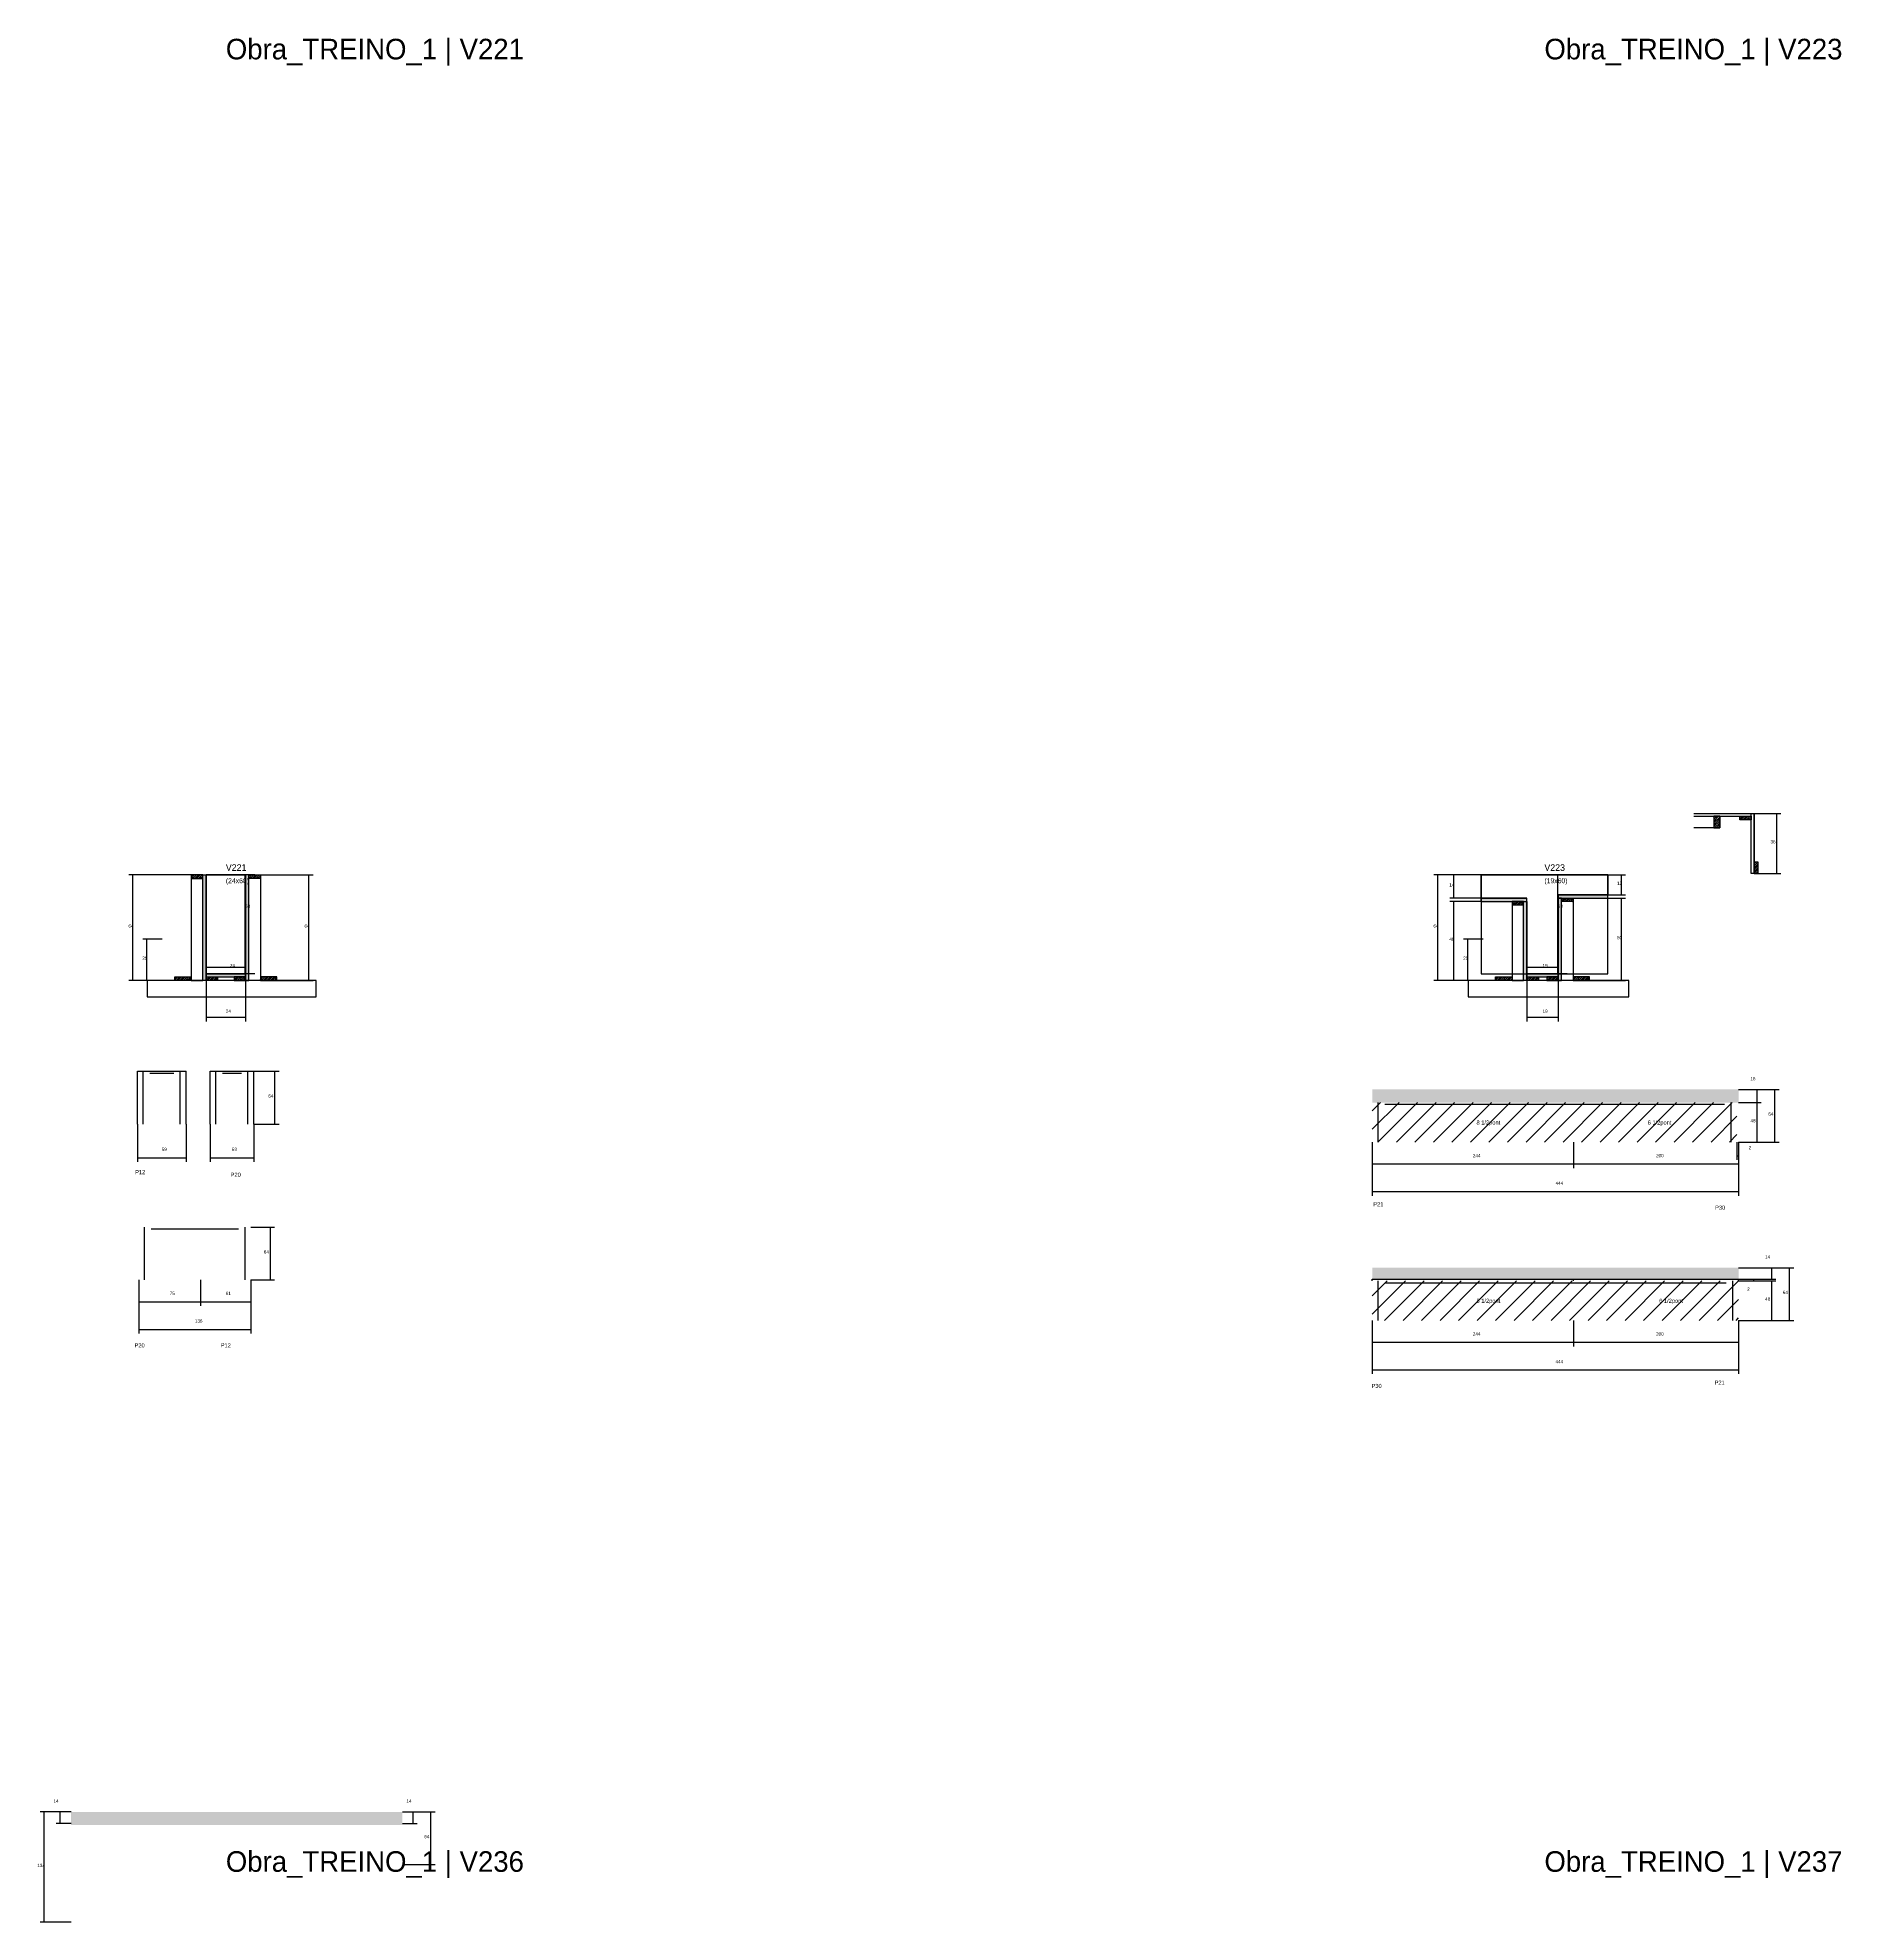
# Model space of a CAD drawing. Header units: metres. Extents: x -2848 to 22762, y -45195 to 1016.
# Drawn here: x 7772 to 9960, y -16671 to -14384 of the extents above; entities that cross this region are included whole.
import ezdxf

# ---------------------------------------------------------------- set-up
doc = ezdxf.new("R2010")
doc.units = ezdxf.units.M
for name, color, linetype in [('CONCRETO', 251, 'Continuous'), ('COTA', 4, 'Continuous'), ('Cota Seção (2x)', 4, 'Continuous'), ('Hachura', 253, 'Continuous'), ('LABEL_ID', 3, 'Continuous'), ('Madeira', 126, 'Continuous'), ('NOMENCLATURA', 7, 'Continuous'), ('Painéis', 200, 'Continuous'), ('REAPROVEITAMENTO', 251, 'Continuous'), ('SARR_2.2x7', 40, 'Continuous'), ('Texto Seção', 7, 'Continuous')]:
    doc.layers.add(name, color=color, linetype=linetype)

msp = doc.modelspace()

# ---------------------------------------------------------------- hatches: boundary and pattern name
at = {"layer": 'COTA'}
h = msp.add_hatch(dxfattribs=at)
h.set_pattern_fill('AR-CONC', scale=0.03)
h.paths.add_polyline_path([(9835.7, -15660.2), (9835.7, -15676.2), (9835.7, -15676.2), (9391.2, -15676.2), (9391.2, -15676.2), (9391.2, -15660.2), (9391.2, -15660.2), (9835.7, -15660.2)])
h = msp.add_hatch(dxfattribs=at)
h.set_pattern_fill('AR-CONC', scale=0.03)
h.paths.add_polyline_path([(9835.7, -15890.7), (9835.7, -15876.7), (9835.7, -15876.7), (9391.2, -15876.7), (9391.2, -15876.7), (9391.2, -15890.7), (9391.2, -15890.7), (9835.7, -15890.7)])
h = msp.add_hatch(dxfattribs=at)
h.set_pattern_fill('AR-CONC', scale=0.03)
h.paths.add_polyline_path([(7812.2, -16553.3), (7812.2, -16537.3), (7812.2, -16537.3), (8214.2, -16537.3), (8214.2, -16537.3), (8214.2, -16553.3), (8214.2, -16553.3), (7812.2, -16553.3)])
at = {"layer": 'Hachura'}
h = msp.add_hatch(dxfattribs=at)
h.set_pattern_fill('ANSI31', scale=0.5)
h.paths.add_polyline_path([(9812.7, -15328.8), (9805.7, -15328.8), (9805.7, -15342.8), (9812.7, -15342.8)])
h = msp.add_hatch(dxfattribs=at)
h.set_pattern_fill('ANSI31', scale=0.5)
h.paths.add_polyline_path([(9837, -15328.8), (9837, -15333.2), (9837, -15333.2), (9851, -15333.2), (9851, -15333.2), (9851, -15328.8), (9851, -15328.8), (9837, -15328.8)])
h = msp.add_hatch(dxfattribs=at)
h.set_pattern_fill('ANSI31', scale=0.5)
h.paths.add_polyline_path([(9854.6, -15398.2), (9859, -15398.2), (9859, -15398.2), (9859, -15384.2), (9859, -15384.2), (9854.6, -15384.2), (9854.6, -15384.2), (9854.6, -15398.2)])
h = msp.add_hatch(dxfattribs=at)
h.set_pattern_fill('ANSI31', scale=0.5)
h.paths.add_polyline_path([(7972, -15404.4), (7972, -15400), (7972, -15400), (7958, -15400), (7958, -15400), (7958, -15404.4), (7958, -15404.4), (7972, -15404.4)])
h = msp.add_hatch(color=8, dxfattribs=at)
h.dxf.hatch_style = 1
h.paths.add_polyline_path([(7972, -15400), (7976, -15400), (7976, -15400), (7976, -15528), (7976, -15528), (7972, -15528), (7972, -15528), (7972, -15400)])
h = msp.add_hatch(color=8, dxfattribs=at)
h.dxf.hatch_style = 1
h.paths.add_polyline_path([(8028, -15400), (8024, -15400), (8024, -15400), (8024, -15528), (8024, -15528), (8028, -15528), (8028, -15528), (8028, -15400)])
h = msp.add_hatch(dxfattribs=at)
h.set_pattern_fill('ANSI31', scale=0.5)
h.paths.add_polyline_path([(8028, -15404.4), (8028, -15400), (8028, -15400), (8042, -15400), (8042, -15400), (8042, -15404.4), (8042, -15404.4), (8028, -15404.4)])
h = msp.add_hatch(color=8, dxfattribs=at)
h.dxf.hatch_style = 1
h.paths.add_polyline_path([(9578.8, -15432), (9578.8, -15428), (9578.8, -15428), (9523.2, -15428), (9523.2, -15428), (9523.2, -15432), (9523.2, -15432), (9578.8, -15432)])
h = msp.add_hatch(dxfattribs=at)
h.set_pattern_fill('ANSI31', scale=0.5)
h.paths.add_polyline_path([(9574.8, -15436.4), (9574.8, -15432), (9574.8, -15432), (9560.8, -15432), (9560.8, -15432), (9560.8, -15436.4), (9560.8, -15436.4), (9574.8, -15436.4)])
h = msp.add_hatch(color=8, dxfattribs=at)
h.dxf.hatch_style = 1
h.paths.add_polyline_path([(9574.8, -15428), (9578.8, -15428), (9578.8, -15428), (9578.8, -15528), (9578.8, -15528), (9574.8, -15528), (9574.8, -15528), (9574.8, -15428)])
h = msp.add_hatch(color=8, dxfattribs=at)
h.dxf.hatch_style = 1
h.paths.add_polyline_path([(9676.8, -15428), (9676.8, -15424), (9676.8, -15424), (9616.8, -15424), (9616.8, -15424), (9616.8, -15428), (9616.8, -15428), (9676.8, -15428)])
h = msp.add_hatch(color=8, dxfattribs=at)
h.dxf.hatch_style = 1
h.paths.add_polyline_path([(9620.8, -15428), (9616.8, -15428), (9616.8, -15428), (9616.8, -15528), (9616.8, -15528), (9620.8, -15528), (9620.8, -15528), (9620.8, -15428)])
h = msp.add_hatch(dxfattribs=at)
h.set_pattern_fill('ANSI31', scale=0.5)
h.paths.add_polyline_path([(9620.8, -15432.4), (9620.8, -15428), (9620.8, -15428), (9634.8, -15428), (9634.8, -15428), (9634.8, -15432.4), (9634.8, -15432.4), (9620.8, -15432.4)])
h = msp.add_hatch(dxfattribs=at)
h.set_pattern_fill('ANSI31', scale=0.5)
h.paths.add_polyline_path([(7938, -15528), (7938, -15523.6), (7938, -15523.6), (7958, -15523.6), (7958, -15523.6), (7958, -15528), (7958, -15528), (7938, -15528)])
h = msp.add_hatch(color=8, dxfattribs=at)
h.dxf.hatch_style = 1
h.paths.add_polyline_path([(8024, -15523.6), (8024, -15520), (8024, -15520), (7976, -15520), (7976, -15520), (7976, -15523.6), (7976, -15523.6), (8024, -15523.6)])
h = msp.add_hatch(dxfattribs=at)
h.set_pattern_fill('ANSI31', scale=0.5)
h.paths.add_polyline_path([(7976, -15528), (7976, -15523.6), (7976, -15523.6), (7990, -15523.6), (7990, -15523.6), (7990, -15528), (7990, -15528), (7976, -15528)])
h = msp.add_hatch(dxfattribs=at)
h.set_pattern_fill('ANSI31', scale=0.5)
h.paths.add_polyline_path([(8024, -15528), (8024, -15523.6), (8024, -15523.6), (8010, -15523.6), (8010, -15523.6), (8010, -15528), (8010, -15528), (8024, -15528)])
h = msp.add_hatch(dxfattribs=at)
h.set_pattern_fill('ANSI31', scale=0.5)
h.paths.add_polyline_path([(8062, -15528), (8062, -15523.6), (8062, -15523.6), (8042, -15523.6), (8042, -15523.6), (8042, -15528), (8042, -15528), (8062, -15528)])
h = msp.add_hatch(dxfattribs=at)
h.set_pattern_fill('ANSI31', scale=0.5)
h.paths.add_polyline_path([(9540.8, -15528), (9540.8, -15523.6), (9540.8, -15523.6), (9560.8, -15523.6), (9560.8, -15523.6), (9560.8, -15528), (9560.8, -15528), (9540.8, -15528)])
h = msp.add_hatch(color=8, dxfattribs=at)
h.dxf.hatch_style = 1
h.paths.add_polyline_path([(9616.8, -15523.6), (9616.8, -15520), (9616.8, -15520), (9578.8, -15520), (9578.8, -15520), (9578.8, -15523.6), (9578.8, -15523.6), (9616.8, -15523.6)])
h = msp.add_hatch(dxfattribs=at)
h.set_pattern_fill('ANSI31', scale=0.5)
h.paths.add_polyline_path([(9578.8, -15528), (9578.8, -15523.6), (9578.8, -15523.6), (9592.8, -15523.6), (9592.8, -15523.6), (9592.8, -15528), (9592.8, -15528), (9578.8, -15528)])
h = msp.add_hatch(dxfattribs=at)
h.set_pattern_fill('ANSI31', scale=0.5)
h.paths.add_polyline_path([(9616.8, -15528), (9616.8, -15523.6), (9616.8, -15523.6), (9602.8, -15523.6), (9602.8, -15523.6), (9602.8, -15528), (9602.8, -15528), (9616.8, -15528)])
h = msp.add_hatch(dxfattribs=at)
h.set_pattern_fill('ANSI31', scale=0.5)
h.paths.add_polyline_path([(9654.8, -15528), (9654.8, -15523.6), (9654.8, -15523.6), (9634.8, -15523.6), (9634.8, -15523.6), (9634.8, -15528), (9634.8, -15528), (9654.8, -15528)])
at = {"layer": 'REAPROVEITAMENTO'}
h = msp.add_hatch(dxfattribs=at)
h.set_pattern_fill('ANSI31', scale=5)
h.paths.add_polyline_path([(9391.2, -15724.2), (9833.7, -15724.2), (9833.7, -15724.2), (9833.7, -15676.2), (9833.7, -15676.2), (9391.2, -15676.2), (9391.2, -15676.2), (9391.2, -15724.2)])
h = msp.add_hatch(dxfattribs=at)
h.set_pattern_fill('ANSI31', scale=5)
h.paths.add_polyline_path([(9391.2, -15940.7), (9835.7, -15940.7), (9835.7, -15940.7), (9835.7, -15892.7), (9835.7, -15892.7), (9391.2, -15892.7), (9391.2, -15892.7), (9391.2, -15940.7)])

# ---------------------------------------------------------------- linework, layer by layer
at = {"layer": 'CONCRETO'}
for points in [[(7976, -15400), (7976, -15400), (8024, -15400), (8024, -15428), (8024, -15428), (8024, -15520), (7976, -15520), (7976, -15400)], [(7976, -15520), (8024, -15520), (8024, -15400), (7976, -15400)], [(9523.2, -15428), (9523.2, -15400), (9676.8, -15400), (9676.8, -15424), (9616.8, -15424), (9616.8, -15520), (9578.8, -15520), (9578.8, -15428)], [(9523.2, -15520), (9676.8, -15520), (9676.8, -15400), (9523.2, -15400)]]:
    msp.add_lwpolyline(points, close=True, dxfattribs=at)
at = {"layer": 'COTA'}
for p, q in [((9854.6, -15325.2), (9886.9, -15325.2)), ((9881.9, -15398.2), (9881.9, -15325.2)), ((7958, -15400), (7882.3, -15400)), ((7887.3, -15528), (7887.3, -15400)), ((8042, -15400), (8105.9, -15400)), ((8100.9, -15528), (8100.9, -15400)), ((9523.2, -15400), (9465.8, -15400)), ((9470.8, -15528), (9470.8, -15400)), ((9523.2, -15400), (9485.1, -15400)), ((9490.1, -15428), (9490.1, -15400)), ((9676.8, -15400), (9698.6, -15400)), ((9693.6, -15424), (9693.6, -15400)), ((9854.6, -15398.2), (9886.9, -15398.2)), ((9523.2, -15428), (9485.1, -15428)), ((9523.2, -15432), (9485.1, -15432)), ((9490.1, -15528), (9490.1, -15432)), ((9676.8, -15424), (9698.6, -15424)), ((9676.8, -15428), (9698.6, -15428)), ((9693.6, -15528), (9693.6, -15428)), ((7922.7, -15478.1), (7899.1, -15478.1)), ((7904.1, -15528), (7904.1, -15478.1)), ((9525.5, -15478.1), (9501.9, -15478.1)), ((9506.9, -15528), (9506.9, -15478.1)), ((7942.4, -15528), (7882.3, -15528)), ((7922.7, -15528), (7899.1, -15528)), ((7976, -15528), (7976, -15577.8)), ((8024, -15528), (8024, -15577.8)), ((8057.6, -15528), (8105.9, -15528)), ((9545.2, -15528), (9465.8, -15528)), ((9545.2, -15528), (9485.1, -15528)), ((9525.5, -15528), (9501.9, -15528)), ((9578.8, -15528), (9578.8, -15577.8)), ((9616.8, -15528), (9616.8, -15577.8)), ((9650.4, -15528), (9698.6, -15528)), ((7976, -15572.8), (8024, -15572.8)), ((9578.8, -15572.8), (9616.8, -15572.8)), ((9835.7, -15660.2), (9863.1, -15660.2)), ((9835.7, -15660.2), (9884.8, -15660.2)), ((9858.1, -15676.2), (9858.1, -15660.2)), ((9879.8, -15724.2), (9879.8, -15660.2)), ((9835.7, -15676.2), (9863.1, -15676.2)), ((9835.7, -15676.2), (9863.1, -15676.2)), ((9858.1, -15724.2), (9858.1, -15676.2)), ((7892.7, -15702.3), (7892.7, -15748.3)), ((7951.7, -15702.3), (7951.7, -15748.3)), ((7980.8, -15702.3), (7980.8, -15748.3)), ((8033.8, -15702.3), (8033.8, -15748.3)), ((9391.2, -15724.2), (9391.2, -15755.8)), ((9391.2, -15724.2), (9391.2, -15789.3)), ((9635.2, -15724.2), (9635.2, -15755.8)), ((9635.2, -15724.2), (9635.2, -15755.8)), ((9833.7, -15724.2), (9833.7, -15745.9)), ((9835.7, -15724.2), (9835.7, -15755.8)), ((9835.7, -15724.2), (9835.7, -15789.3)), ((9835.7, -15724.2), (9863.1, -15724.2)), ((9835.7, -15724.2), (9884.8, -15724.2)), ((9835.7, -15724.2), (9835.7, -15745.9)), ((7892.7, -15743.3), (7951.7, -15743.3)), ((7980.8, -15743.3), (8033.8, -15743.3)), ((9391.2, -15750.8), (9635.2, -15750.8)), ((9635.2, -15750.8), (9835.7, -15750.8)), ((9833.7, -15740.9), (9835.7, -15740.9)), ((9391.2, -15784.3), (9835.7, -15784.3)), ((7894.4, -15891.5), (7894.4, -15956.6)), ((8030.4, -15891.5), (8030.4, -15956.6)), ((9835.7, -15876.7), (9880.9, -15876.7)), ((9835.7, -15876.7), (9902.5, -15876.7)), ((9835.7, -15890.7), (9880.9, -15890.7)), ((9835.7, -15892.7), (9880.9, -15892.7)), ((9875.9, -15890.7), (9875.9, -15876.7)), ((9875.9, -15940.7), (9875.9, -15892.7)), ((9897.5, -15940.7), (9897.5, -15876.7)), ((9391.2, -15940.7), (9391.2, -15972.2)), ((9391.2, -15940.7), (9391.2, -16005.7)), ((9635.2, -15940.7), (9635.2, -15972.2)), ((9635.2, -15940.7), (9635.2, -15972.2)), ((9835.7, -15940.7), (9835.7, -15972.2)), ((9835.7, -15940.7), (9835.7, -16005.7)), ((9835.7, -15940.7), (9880.9, -15940.7)), ((9835.7, -15940.7), (9902.5, -15940.7)), ((7894.4, -15951.6), (8030.4, -15951.6)), ((9391.2, -15967.2), (9635.2, -15967.2)), ((9635.2, -15967.2), (9835.7, -15967.2)), ((9391.2, -16000.7), (9835.7, -16000.7)), ((8214.2, -16537.3), (8232.3, -16537.3)), ((8214.2, -16537.3), (8253.9, -16537.3)), ((8227.3, -16551.3), (8227.3, -16537.3)), ((8248.9, -16601.3), (8248.9, -16537.3)), ((8214.2, -16551.3), (8232.3, -16551.3)), ((8214.2, -16601.3), (8253.9, -16601.3))]:
    msp.add_line(p, q, dxfattribs=at)
at = {"layer": 'Cota Seção (2x)'}
for p, q in [((8035, -15400), (8018.5, -15400)), ((8023.5, -15520), (8023.5, -15400)), ((9627.8, -15400), (9611.3, -15400)), ((9616.3, -15520), (9616.3, -15400)), ((7976, -15528), (7976, -15507)), ((8024, -15528), (8024, -15507)), ((9578.8, -15528), (9578.8, -15507)), ((9616.8, -15528), (9616.8, -15507)), ((7976, -15512), (8024, -15512)), ((8035, -15520), (8018.5, -15520)), ((9578.8, -15512), (9616.8, -15512)), ((9627.8, -15520), (9611.3, -15520)), ((8033.8, -15638.3), (8064.6, -15638.3)), ((8059.6, -15702.3), (8059.6, -15638.3)), ((8033.8, -15702.3), (8064.6, -15702.3)), ((8030.4, -15827.5), (8059.2, -15827.5)), ((8054.2, -15891.5), (8054.2, -15827.5)), ((7894.4, -15891.5), (7894.4, -15923)), ((7969.4, -15891.5), (7969.4, -15923)), ((7969.4, -15891.5), (7969.4, -15923)), ((8030.4, -15891.5), (8030.4, -15923)), ((8030.4, -15891.5), (8059.2, -15891.5)), ((9835.7, -15890.7), (9859, -15890.7)), ((9835.7, -15892.7), (9859, -15892.7)), ((9854, -15892.7), (9854, -15890.7)), ((7894.4, -15918), (7969.4, -15918)), ((7969.4, -15918), (8030.4, -15918)), ((7812.2, -16537.3), (7774.5, -16537.3)), ((7779.5, -16671.3), (7779.5, -16537.3)), ((7812.2, -16537.3), (7794, -16537.3)), ((7799, -16551.3), (7799, -16537.3)), ((7812.2, -16551.3), (7794, -16551.3)), ((7812.2, -16671.3), (7774.5, -16671.3))]:
    msp.add_line(p, q, dxfattribs=at)
at = {"layer": 'Madeira'}
msp.add_lwpolyline([(9812.7, -15328.8), (9812.7, -15342.8), (9781.2, -15342.8)], dxfattribs=at)
for points in [[(9812.7, -15342.8), (9812.7, -15328.8), (9805.7, -15328.8), (9805.7, -15342.8)], [(9837, -15328.8), (9851, -15328.8), (9851, -15333.2), (9837, -15333.2)], [(9854.6, -15398.2), (9854.6, -15384.2), (9859, -15384.2), (9859, -15398.2)], [(7972, -15404.4), (7972, -15400), (7958, -15400), (7958, -15404.4)], [(7972, -15400), (7958, -15400), (7958, -15528), (7972, -15528)], [(8028, -15404.4), (8028, -15400), (8042, -15400), (8042, -15404.4)], [(8028, -15400), (8042, -15400), (8042, -15528), (8028, -15528)], [(9574.8, -15436.4), (9574.8, -15432), (9560.8, -15432), (9560.8, -15436.4)], [(9574.8, -15432), (9560.8, -15432), (9560.8, -15528), (9574.8, -15528)], [(9620.8, -15432.4), (9620.8, -15428), (9634.8, -15428), (9634.8, -15432.4)], [(9620.8, -15428), (9634.8, -15428), (9634.8, -15528), (9620.8, -15528)], [(7904.5, -15548), (8109.7, -15548), (8109.7, -15528), (7904.5, -15528)], [(7938, -15528), (7938, -15523.6), (7958, -15523.6), (7958, -15528)], [(7976, -15528), (7976, -15523.6), (7990, -15523.6), (7990, -15528)], [(8024, -15528), (8024, -15523.6), (8010, -15523.6), (8010, -15528)], [(8062, -15528), (8062, -15523.6), (8042, -15523.6), (8042, -15528)], [(9507.3, -15548), (9702.5, -15548), (9702.5, -15528), (9507.3, -15528)], [(9540.8, -15528), (9540.8, -15523.6), (9560.8, -15523.6), (9560.8, -15528)], [(9578.8, -15528), (9578.8, -15523.6), (9592.8, -15523.6), (9592.8, -15528)], [(9616.8, -15528), (9616.8, -15523.6), (9602.8, -15523.6), (9602.8, -15528)], [(9654.8, -15528), (9654.8, -15523.6), (9634.8, -15523.6), (9634.8, -15528)]]:
    msp.add_lwpolyline(points, close=True, dxfattribs=at)
at = {"layer": 'Painéis'}
for p, q in [((9781.2, -15325.2), (9851, -15325.2)), ((9854.6, -15398.2), (9854.6, -15325.2)), ((9781.2, -15328.8), (9851, -15328.8)), ((7976, -15528), (7976, -15400)), ((8024, -15528), (8024, -15400)), ((9523.2, -15428), (9578.8, -15428)), ((9523.2, -15432), (9523.2, -15428)), ((9578.8, -15432), (9578.8, -15428)), ((9578.8, -15528), (9578.8, -15432)), ((9616.8, -15424), (9676.8, -15424)), ((9616.8, -15428), (9616.8, -15424)), ((9616.8, -15528), (9616.8, -15428)), ((9676.8, -15428), (9676.8, -15424)), ((7976, -15520), (8024, -15520)), ((7976, -15523.6), (7976, -15520)), ((8024, -15523.6), (8024, -15520)), ((7892.7, -15638.3), (7951.7, -15638.3)), ((7892.7, -15702.3), (7892.7, -15638.3)), ((7951.7, -15702.3), (7951.7, -15638.3)), ((7980.8, -15638.3), (8033.8, -15638.3)), ((7980.8, -15702.3), (7980.8, -15638.3)), ((8033.8, -15702.3), (8033.8, -15638.3))]:
    msp.add_line(p, q, dxfattribs=at)
for points in [[(9851, -15325.2), (9854.6, -15325.2), (9854.6, -15398.2), (9851, -15398.2)], [(7972, -15400), (7976, -15400), (7976, -15528), (7972, -15528)], [(8028, -15400), (8024, -15400), (8024, -15528), (8028, -15528)], [(9578.8, -15432), (9578.8, -15428), (9523.2, -15428), (9523.2, -15432)], [(9574.8, -15432), (9578.8, -15432), (9578.8, -15528), (9574.8, -15528)], [(9676.8, -15428), (9676.8, -15424), (9616.8, -15424), (9616.8, -15428)], [(9620.8, -15428), (9616.8, -15428), (9616.8, -15528), (9620.8, -15528)], [(8024, -15523.6), (8024, -15520), (7976, -15520), (7976, -15523.6)], [(9616.8, -15523.6), (9616.8, -15520), (9578.8, -15520), (9578.8, -15523.6)]]:
    msp.add_lwpolyline(points, close=True, dxfattribs=at)
at = {"layer": 'SARR_2.2x7'}
for p, q in [((7899.7, -15702.3), (7899.7, -15638.3)), ((7907.7, -15640.5), (7936.7, -15640.5)), ((7944.7, -15702.3), (7944.7, -15638.3)), ((7987.8, -15702.3), (7987.8, -15638.3)), ((7995.8, -15640.5), (8018.8, -15640.5)), ((8026.8, -15702.3), (8026.8, -15638.3)), ((9398.2, -15724.2), (9398.2, -15676.2)), ((9406.2, -15678.4), (9635.2, -15678.4)), ((9635.2, -15678.4), (9818.7, -15678.4)), ((9826.7, -15724.2), (9826.7, -15676.2)), ((7901.4, -15891.5), (7901.4, -15827.5)), ((7909.4, -15829.7), (7969.4, -15829.7)), ((7969.4, -15829.7), (8015.4, -15829.7)), ((8023.4, -15891.5), (8023.4, -15827.5)), ((9391.2, -15890.7), (9635.2, -15890.7)), ((9391.2, -15892.7), (9391.2, -15890.7)), ((9398.2, -15940.7), (9398.2, -15892.7)), ((9406.2, -15894.9), (9635.2, -15894.9)), ((9635.2, -15890.7), (9835.7, -15890.7)), ((9635.2, -15892.7), (9635.2, -15890.7)), ((9635.2, -15894.9), (9820.7, -15894.9)), ((9828.7, -15940.7), (9828.7, -15892.7)), ((9835.7, -15892.7), (9835.7, -15890.7))]:
    msp.add_line(p, q, dxfattribs=at)

# ---------------------------------------------------------------- texts
at = {"layer": 'COTA'}
for s, p in [('36', (9874.4, -15361.7)), ('14', (9484.6, -15414)), ('12', (9688.1, -15412)), ('64', (7881.8, -15464)), ('64', (8095.4, -15464)), ('64', (9465.3, -15464)), ('48', (9484.6, -15480)), ('50', (9688.1, -15478)), ('25', (7898.6, -15503)), ('25', (9501.4, -15503)), ('24', (8000, -15567.3)), ('19', (9597.8, -15567.3)), ('16', (9850, -15649.2)), ('64', (9871.7, -15692.2)), ('48', (9850.1, -15700.2)), ('59', (7922.2, -15735.1)), ('53', (8007.3, -15735.1)), ('244', (9513.2, -15742.7)), ('200', (9735.5, -15742.6)), ('2', (9847.8, -15732.9)), ('444', (9613.5, -15776.2)), ('14', (9867.8, -15865.6)), ('48', (9867.8, -15916.7)), ('64', (9889.4, -15908.7)), ('136', (7962.4, -15943.3)), ('244', (9513.2, -15959.1)), ('200', (9735.5, -15959.1)), ('444', (9613.5, -15992.6)), ('14', (8219.2, -16526.2)), ('64', (8240.8, -16569.3))]:
    msp.add_text(s, height=4, dxfattribs=at).set_placement(p)
at = {"layer": 'Cota Seção (2x)'}
for s, p in [('60', (8023.5, -15440)), ('60', (9616.3, -15440)), ('24', (8005, -15512)), ('19', (9597.8, -15512)), ('64', (8051.5, -15670.3)), ('64', (8046.1, -15859.5)), ('75', (7931.9, -15909.9)), ('61', (7999.9, -15909.9)), ('2', (9846, -15904.7)), ('14', (7790.9, -16526.2)), ('134', (7771.3, -16604.3))]:
    msp.add_text(s, height=4, dxfattribs=at).set_placement(p)
at = {"layer": 'LABEL_ID'}
for s, p in [('Obra_TREINO_1 | V221', (8000, -14410)), ('Obra_TREINO_1 | V223', (9600, -14410)), ('Obra_TREINO_1 | V236', (8000, -16610)), ('Obra_TREINO_1 | V237', (9600, -16610))]:
    msp.add_text(s, height=25, dxfattribs=at).set_placement(p)
at = {"layer": 'NOMENCLATURA'}
for s, p in [('8 1/2pont', (9517.6, -15703)), ('6 1/2pont', (9725.3, -15703)), ('P12', (7889.9, -15763.2)), ('P20', (8005.9, -15766.4)), ('P21', (9392.4, -15802.2)), ('P30', (9807.1, -15806.3)), ('8 1/2pont', (9517.6, -15919.4)), ('6 1/2pont', (9739.3, -15919.4)), ('P20', (7889.2, -15973.5)), ('P12', (7993.8, -15973.5)), ('P30', (9390.2, -16022.7)), ('P21', (9806.5, -16018.7))]:
    msp.add_text(s, height=5, dxfattribs=at).set_placement(p)
at = {"layer": 'Texto Seção'}
for s, height, p in [('V221', 8, (8000, -15395)), ('V223', 8, (9600, -15395)), ('(24x60)', 6, (8000, -15410)), ('(19x60)', 6, (9600, -15410))]:
    msp.add_text(s, height=height, dxfattribs=at).set_placement(p)

doc.saveas('drawing.dxf')
